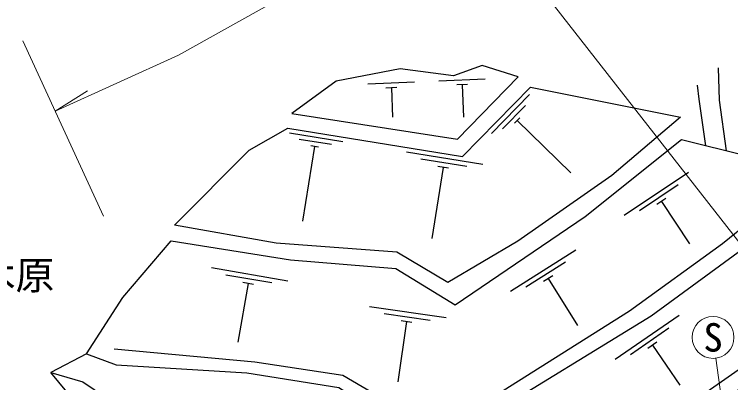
# Model space of a CAD drawing. Units: millimetres at full size, sheet at 1:1000; details may follow other scales. Extents: x 40000 to 680000, y 20000 to 380000.
# Drawn here: x 435046 to 481224, y 292077 to 315801 of the extents above; entities that cross this region are included whole.
import ezdxf
from ezdxf.enums import TextEntityAlignment as Align

# ---------------------------------------------------------------- set-up
doc = ezdxf.new("R2010")
doc.units = ezdxf.units.MM
doc.header["$LTSCALE"] = 1000
doc.layers.add('M-BGD', color=7, linetype='Continuous', lineweight=25)
doc.layers.add('M-STR-HTXT', color=7, linetype='Continuous', lineweight=13)
doc.layers.add('M-BMK-HTXT', color=7, linetype='Continuous')
doc.styles.add('ＭＳ ゴシック', font='')
doc.styles.get('ＭＳ ゴシック').set_extended_font_data('MS Gothic')

msp = doc.modelspace()

# ---------------------------------------------------------------- linework, layer by layer
at = {"layer": 'M-BGD'}
for p, q in [((460834, 311434), (457837, 311295)), ((465398, 311636), (462401, 311496)), ((464263, 311283), (463564, 311250)), ((463914, 311266), (464011, 309168)), ((459699, 311081), (459000, 311049)), ((459350, 311065), (459425, 309171)), ((468264, 310633), (465815, 308133)), ((467989, 309923), (466519, 308423)), ((467640, 309138), (467297, 308788)), ((467468, 308963), (470912, 305589)), ((456230, 307598), (452775, 308158)), ((455491, 307414), (453418, 307750)), ((454406, 307285), (453628, 302483)), ((454648, 307246), (454164, 307325)), ((465257, 306134), (460321, 306934)), ((464222, 305998), (461260, 306478)), ((462693, 305942), (461951, 301365)), ((463038, 305886), (462347, 305998)), ((478510, 305623), (474349, 302850)), ((477844, 304819), (475348, 303155)), ((477054, 303931), (476471, 303543)), ((476763, 303737), (478579, 301011)), ((471253, 300619), (467021, 297955)), ((470566, 299832), (468027, 298234)), ((452677, 298625), (447750, 299477)), ((451640, 298499), (448684, 299011)), ((469752, 298966), (469160, 298593)), ((469456, 298779), (471358, 295757)), ((450111, 298460), (449460, 294696)), ((450456, 298400), (449766, 298519)), ((462894, 296244), (457945, 296958)), ((461861, 296090), (458892, 296518)), ((460334, 296007), (459775, 292134)), ((460680, 295957), (459987, 296057)), ((477895, 296394), (473777, 293559)), ((477242, 295580), (474770, 293879)), ((476464, 294681), (475888, 294284)), ((476176, 294482), (477943, 291916))]:
    msp.add_line(p, q, dxfattribs=at)
for points in [[(452932, 309423), (463623, 307758), (467526, 311766), (465201, 312500), (463366, 311843), (459909, 312286), (455795, 311491)], [(445377, 302232), (450194, 307059), (452673, 308478), (463944, 306651), (468315, 311113), (477997, 309186), (473565, 305422), (467498, 301182), (462990, 298539), (459695, 300488), (451928, 301067)]]:
    msp.add_lwpolyline(points, close=True, dxfattribs=at)
for points in [[(480964, 307006), (480503, 310280), (480450, 312364)], [(479622, 307339), (479183, 310332), (479077, 311230)], [(439707, 293931), (442041, 297572), (445154, 301204), (452853, 299989), (459644, 299429), (463454, 297088), (471834, 302788), (478046, 307730), (486434, 305650)], [(486434, 305650), (480692, 301019), (474705, 296687), (464164, 290048), (462285, 288485), (458723, 291074), (456216, 292532), (450543, 293391), (441476, 294226)], [(439707, 293931), (441611, 293221), (450034, 292707), (455961, 291769), (461806, 288068), (462745, 287673), (465153, 289682), (476106, 296376), (482591, 301118), (487064, 304608)], [(484200, 294630), (479699, 291494), (476107, 289067), (472113, 286585), (468254, 284316), (466065, 282962), (460840, 280662), (459246, 281431), (458451, 280369)], [(439707, 293931), (437406, 292742), (439470, 292139), (446891, 287106), (453088, 284790), (458451, 280369), (459927, 279577), (463382, 280354), (470549, 284499), (472520, 285481), (477062, 288464), (482733, 292317)], [(452771, 275409), (453112, 275772), (448450, 281267), (446709, 284564), (438954, 290871), (437406, 292742)]]:
    msp.add_lwpolyline(points, dxfattribs=at)
at = {"layer": 'M-STR-HTXT'}
for p, q in [((466293, 320930), (490724, 289637)), ((440802, 302801), (435590, 314104)), ((437686, 309559), (439757, 310877)), ((481160, 287102), (480270, 293656))]:
    msp.add_line(p, q, dxfattribs=at)
msp.add_lwpolyline([(437686, 309559), (445627, 313174), (453798, 317735), (461869, 323077), (472592, 331883)], dxfattribs=at)
msp.add_circle((480088, 294994), 1350, dxfattribs=at)

# ---------------------------------------------------------------- texts
at = {"layer": 'M-BMK-HTXT', "style": 'ＭＳ ゴシック'}
msp.add_text('字 樫木原', height=1833, dxfattribs=at).set_placement((426374, 297532), align=Align.BOTTOM_LEFT)
at = {"layer": 'M-STR-HTXT', "style": 'ＭＳ ゴシック'}
msp.add_text('S', height=1833, dxfattribs=at).set_placement((480088, 294994), align=Align.MIDDLE_CENTER)

doc.saveas('drawing.dxf')
